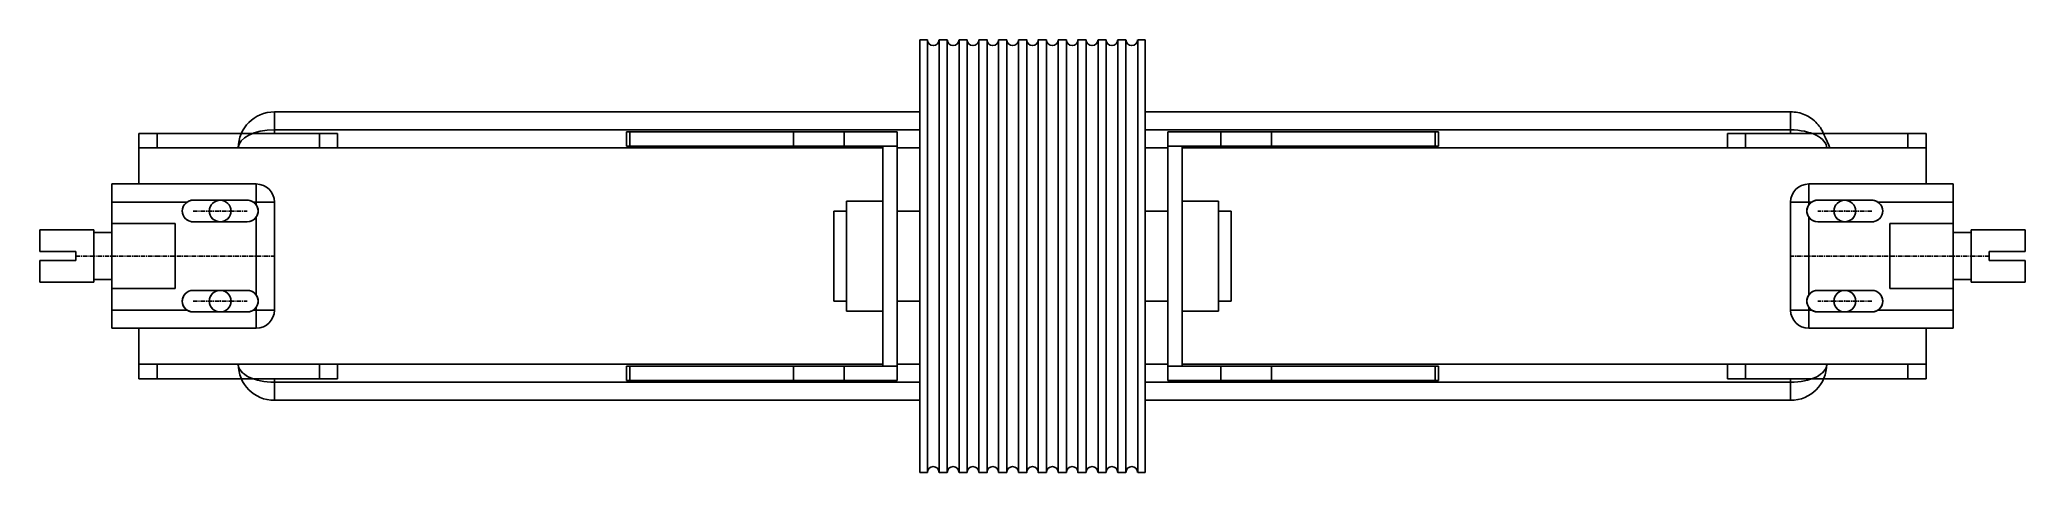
# Model space of a CAD drawing. Header units: millimetres. Extents: x 0 to 1100, y 3 to 243.
import ezdxf

# ---------------------------------------------------------------- set-up
doc = ezdxf.new("R2010")
doc.units = ezdxf.units.MM
doc.linetypes.add('CENTERX2', pattern=[4, 2.5, -0.5, 0.5, -0.5])

msp = doc.modelspace()

# ---------------------------------------------------------------- linework, layer by layer
at = {"color": 7, "linetype": 'Continuous', "lineweight": 25}
for p, q in [((491.8, 243.2), (487.5, 243.2)), ((487.5, 243.2), (487.5, 3.2)), ((491.8, 243.2), (491.8, 3.2)), ((502.8, 243.2), (498.3, 243.2)), ((498.3, 243.2), (498.3, 3.2)), ((502.8, 243.2), (502.8, 3.2)), ((513.8, 243.2), (509.3, 243.2)), ((509.3, 243.2), (509.3, 3.2)), ((513.8, 243.2), (513.8, 3.2)), ((524.8, 243.2), (520.3, 243.2)), ((520.3, 243.2), (520.3, 3.2)), ((524.8, 243.2), (524.8, 3.2)), ((535.7, 243.2), (531.2, 243.2)), ((531.2, 243.2), (531.2, 3.2)), ((535.7, 243.2), (535.7, 3.2)), ((546.8, 243.2), (542.3, 243.2)), ((542.3, 243.2), (542.3, 3.2)), ((546.8, 243.2), (546.8, 3.2)), ((557.7, 243.2), (553.2, 243.2)), ((553.2, 243.2), (553.2, 3.2)), ((557.7, 243.2), (557.7, 3.2)), ((568.8, 243.2), (564.3, 243.2)), ((564.3, 243.2), (564.3, 3.2)), ((568.8, 243.2), (568.8, 3.2)), ((579.7, 243.2), (575.2, 243.2)), ((575.2, 243.2), (575.2, 3.2)), ((579.7, 243.2), (579.7, 3.2)), ((590.8, 243.2), (586.3, 243.2)), ((586.3, 243.2), (586.3, 3.2)), ((590.8, 243.2), (590.8, 3.2)), ((601.7, 243.2), (597.2, 243.2)), ((597.2, 243.2), (597.2, 3.2)), ((601.7, 243.2), (601.7, 3.2)), ((612.5, 243.2), (608.3, 243.2)), ((608.3, 243.2), (608.3, 3.2)), ((612.5, 243.2), (612.5, 3.2)), ((130, 203.2), (130, 193.2)), ((130, 203.2), (487.5, 203.2)), ((612.5, 203.2), (970, 203.2)), ((970, 193.2), (970, 203.2)), ((55, 191.2), (55, 183.2)), ((55, 191.2), (65, 191.2)), ((65, 191.2), (65, 183.2)), ((65, 191.2), (155, 191.2)), ((155, 191.2), (155, 183.2)), ((155, 191.2), (165, 191.2)), ((165, 191.2), (165, 183.2)), ((325, 184.2), (325, 192.2)), ((325, 192.2), (327, 192.2)), ((327, 192.2), (327, 184.2)), ((327, 192.2), (417.6, 192.2)), ((417.6, 184.2), (417.6, 192.2)), ((417.6, 192.2), (445.6, 192.2)), ((445.6, 192.2), (445.6, 184.2)), ((445.6, 192.2), (475, 192.2)), ((475, 184.2), (475, 192.2)), ((625, 192.2), (625, 184.2)), ((654.4, 192.2), (625, 192.2)), ((654.4, 184.2), (654.4, 192.2)), ((654.4, 192.2), (682.4, 192.2)), ((682.4, 192.2), (682.4, 184.2)), ((773, 192.2), (682.4, 192.2)), ((773, 184.2), (773, 192.2)), ((773, 192.2), (775, 192.2)), ((775, 192.2), (775, 184.2)), ((935, 183.2), (935, 191.2)), ((945, 191.2), (935, 191.2)), ((945, 183.2), (945, 191.2)), ((1035, 191.2), (945, 191.2)), ((1035, 183.2), (1035, 191.2)), ((1045, 191.2), (1035, 191.2)), ((1045, 183.2), (1045, 191.2)), ((467, 183.2), (55, 183.2)), ((55, 183.2), (55, 163.2)), ((65, 183.2), (155, 183.2)), ((327, 184.2), (325, 184.2)), ((327, 184.2), (417.6, 184.2)), ((445.6, 184.2), (417.6, 184.2)), ((445.6, 184.2), (475, 184.2)), ((475, 184.2), (467, 184.2)), ((467, 184.2), (467, 62.2)), ((475, 184.2), (475, 62.2)), ((487.5, 183.2), (475, 183.2)), ((625, 183.2), (612.5, 183.2)), ((654.4, 184.2), (625, 184.2)), ((625, 184.2), (633, 184.2)), ((625, 62.2), (625, 184.2)), ((633, 62.2), (633, 184.2)), ((1045, 183.2), (633, 183.2)), ((682.4, 184.2), (654.4, 184.2)), ((773, 184.2), (682.4, 184.2)), ((775, 184.2), (773, 184.2)), ((1035, 183.2), (945, 183.2)), ((1045, 183.2), (1045, 163.2)), ((40, 163.2), (120, 163.2)), ((40, 153.2), (40, 163.2)), ((115, 154.2), (85, 154.2)), ((120, 153.2), (120, 163.2)), ((980, 153.2), (980, 163.2)), ((980, 163.2), (1060, 163.2)), ((1015, 154.2), (985, 154.2)), ((1060, 163.2), (1060, 153.2)), ((81.7, 153.2), (40, 153.2)), ((40, 153.2), (40, 141.2)), ((120, 153.2), (118.3, 153.2)), ((120, 153.2), (130, 153.2)), ((120, 151.6), (120, 153.2)), ((120, 101.6), (120, 144.9)), ((130, 153.2), (130, 93.2)), ((447, 148.2), (440, 148.2)), ((440, 148.2), (440, 98.2)), ((467, 153.7), (447, 153.7)), ((447, 153.7), (447, 150.1)), ((447, 150.1), (447, 92.7)), ((487.5, 148.2), (475, 148.2)), ((625, 148.2), (612.5, 148.2)), ((653, 153.7), (633, 153.7)), ((653, 153.7), (653, 150.1)), ((653, 150.1), (653, 92.7)), ((660, 148.2), (653, 148.2)), ((660, 148.2), (660, 98.2)), ((980, 153.2), (970, 153.2)), ((970, 93.2), (970, 153.2)), ((981.7, 153.2), (980, 153.2)), ((980, 153.2), (980, 151.6)), ((980, 144.9), (980, 101.6)), ((1060, 153.2), (1018.3, 153.2)), ((1060, 141.2), (1060, 153.2)), ((0, 137.7), (30, 137.7)), ((0, 125.7), (0, 137.7)), ((30, 137.7), (30, 108.7)), ((40, 136.2), (30, 136.2)), ((40, 141.2), (75, 141.2)), ((40, 105.2), (40, 141.2)), ((75, 105.2), (75, 141.2)), ((85, 142.2), (115, 142.2)), ((985, 142.2), (1015, 142.2)), ((1025, 141.2), (1060, 141.2)), ((1025, 141.2), (1025, 105.2)), ((1060, 141.2), (1060, 105.2)), ((1070, 136.2), (1060, 136.2)), ((1070, 137.7), (1100, 137.7)), ((1070, 108.7), (1070, 137.7)), ((1100, 137.7), (1100, 125.7)), ((20, 125.7), (0, 125.7)), ((20, 120.7), (20, 125.7)), ((1100, 125.7), (1080, 125.7)), ((1080, 125.7), (1080, 120.7)), ((0, 108.7), (0, 120.7)), ((0, 120.7), (20, 120.7)), ((30, 110.2), (40, 110.2)), ((1060, 110.2), (1070, 110.2)), ((1080, 120.7), (1100, 120.7)), ((1100, 120.7), (1100, 108.7)), ((30, 108.7), (0, 108.7)), ((75, 105.2), (40, 105.2)), ((40, 105.2), (40, 93.2)), ((115, 104.2), (85, 104.2)), ((1015, 104.2), (985, 104.2)), ((1060, 105.2), (1025, 105.2)), ((1060, 93.2), (1060, 105.2)), ((1100, 108.7), (1070, 108.7)), ((40, 93.2), (81.7, 93.2)), ((40, 83.2), (40, 93.2)), ((85, 92.2), (115, 92.2)), ((118.3, 93.2), (120, 93.2)), ((120, 93.2), (120, 94.9)), ((120, 93.2), (130, 93.2)), ((120, 93.2), (120, 83.2)), ((440, 98.2), (447, 98.2)), ((447, 92.7), (467, 92.7)), ((475, 98.2), (487.5, 98.2)), ((612.5, 98.2), (625, 98.2)), ((633, 92.7), (653, 92.7)), ((653, 98.2), (660, 98.2)), ((980, 93.2), (970, 93.2)), ((980, 94.9), (980, 93.2)), ((980, 93.2), (980, 83.2)), ((980, 93.2), (981.7, 93.2)), ((985, 92.2), (1015, 92.2)), ((1018.3, 93.2), (1060, 93.2)), ((1060, 93.2), (1060, 83.2)), ((120, 83.2), (40, 83.2)), ((55, 83.2), (55, 63.2)), ((1060, 83.2), (980, 83.2)), ((1045, 83.2), (1045, 63.2)), ((467, 63.2), (55, 63.2)), ((55, 63.2), (55, 55.2)), ((55, 55.2), (65, 55.2)), ((65, 63.2), (65, 55.2)), ((65, 63.2), (155, 63.2)), ((65, 55.2), (155, 55.2)), ((155, 63.2), (155, 55.2)), ((155, 55.2), (165, 55.2)), ((165, 63.2), (165, 55.2)), ((325, 54.2), (325, 62.2)), ((325, 62.2), (327, 62.2)), ((327, 62.2), (327, 54.2)), ((327, 62.2), (417.6, 62.2)), ((417.6, 54.2), (417.6, 62.2)), ((417.6, 62.2), (445.6, 62.2)), ((445.6, 62.2), (445.6, 54.2)), ((445.6, 62.2), (475, 62.2)), ((475, 62.2), (467, 62.2)), ((487.5, 63.2), (475, 63.2)), ((475, 54.2), (475, 62.2)), ((625, 63.2), (612.5, 63.2)), ((625, 62.2), (625, 54.2)), ((654.4, 62.2), (625, 62.2)), ((625, 62.2), (633, 62.2)), ((1045, 63.2), (633, 63.2)), ((654.4, 54.2), (654.4, 62.2)), ((654.4, 62.2), (682.4, 62.2)), ((682.4, 62.2), (682.4, 54.2)), ((773, 62.2), (682.4, 62.2)), ((773, 54.2), (773, 62.2)), ((773, 62.2), (775, 62.2)), ((775, 62.2), (775, 54.2)), ((935, 55.2), (935, 63.2)), ((945, 55.2), (935, 55.2)), ((945, 55.2), (945, 63.2)), ((1035, 63.2), (945, 63.2)), ((1035, 55.2), (945, 55.2)), ((1035, 55.2), (1035, 63.2)), ((1045, 55.2), (1035, 55.2)), ((1045, 55.2), (1045, 63.2)), ((130, 53.2), (130, 43.2)), ((327, 54.2), (325, 54.2)), ((327, 54.2), (417.6, 54.2)), ((445.6, 54.2), (417.6, 54.2)), ((445.6, 54.2), (475, 54.2)), ((654.4, 54.2), (625, 54.2)), ((682.4, 54.2), (654.4, 54.2)), ((773, 54.2), (682.4, 54.2)), ((775, 54.2), (773, 54.2)), ((970, 43.2), (970, 53.2)), ((487.5, 43.2), (130, 43.2)), ((970, 43.2), (612.5, 43.2)), ((487.5, 3.2), (491.8, 3.2)), ((498.3, 3.2), (502.8, 3.2)), ((509.3, 3.2), (513.8, 3.2)), ((520.3, 3.2), (524.8, 3.2)), ((531.2, 3.2), (535.7, 3.2)), ((542.3, 3.2), (546.8, 3.2)), ((553.2, 3.2), (557.7, 3.2)), ((564.3, 3.2), (568.8, 3.2)), ((575.2, 3.2), (579.7, 3.2)), ((586.3, 3.2), (590.8, 3.2)), ((597.2, 3.2), (601.7, 3.2)), ((608.3, 3.2), (612.5, 3.2))]:
    msp.add_line(p, q, dxfattribs=at)
at = {"color": 8, "linetype": 'Continuous', "lineweight": 25}
for p, q in [((130, 193.2), (130, 191.2)), ((487.5, 193.2), (130, 193.2)), ((970, 193.2), (612.5, 193.2)), ((970, 191.2), (970, 193.2)), ((130, 55.2), (130, 53.2)), ((970, 53.2), (970, 55.2)), ((130, 53.2), (487.5, 53.2)), ((612.5, 53.2), (970, 53.2))]:
    msp.add_line(p, q, dxfattribs=at)
at = {"color": 7, "linetype": 'Continuous'}
for p, q in [((85, 154.2), (115, 154.2)), ((85, 154.2), (115, 154.2)), ((1015, 154.2), (985, 154.2)), ((1015, 154.2), (985, 154.2)), ((85, 142.2), (115, 142.2)), ((85, 142.2), (115, 142.2)), ((1015, 142.2), (985, 142.2)), ((1015, 142.2), (985, 142.2)), ((85, 104.2), (115, 104.2)), ((85, 104.2), (115, 104.2)), ((1015, 104.2), (985, 104.2)), ((1015, 104.2), (985, 104.2)), ((85, 92.2), (115, 92.2)), ((85, 92.2), (115, 92.2)), ((1015, 92.2), (985, 92.2)), ((1015, 92.2), (985, 92.2))]:
    msp.add_line(p, q, dxfattribs=at)
at = {"color": 7, "linetype": 'CENTERX2'}
for p, q in [((85, 148.2), (115, 148.2)), ((85, 148.2), (115, 148.2)), ((1015, 148.2), (985, 148.2)), ((1015, 148.2), (985, 148.2)), ((20, 123.2), (130, 123.2)), ((20, 123.2), (130, 123.2)), ((1080, 123.2), (970, 123.2)), ((1080, 123.2), (970, 123.2)), ((85, 98.2), (115, 98.2)), ((85, 98.2), (115, 98.2)), ((1015, 98.2), (985, 98.2)), ((1015, 98.2), (985, 98.2))]:
    msp.add_line(p, q, dxfattribs=at)
for centre in [(100, 148.2), (100, 148.2), (1000, 148.2), (1000, 148.2), (100, 98.2), (100, 98.2), (1000, 98.2), (1000, 98.2)]:
    msp.add_circle(centre, 6, dxfattribs=at)
at = {"color": 7, "linetype": 'Continuous', "lineweight": 25}
for centre in [(100, 148.2), (1000, 148.2), (100, 98.2), (1000, 98.2)]:
    msp.add_circle(centre, 6, dxfattribs=at)
for centre, radius, start, end in [((495, 243.2), 3.25, 180, 0), ((506, 243.2), 3.25, 180, 0), ((517, 243.2), 3.25, 180, 0), ((528, 243.2), 3.25, 180, 0), ((539, 243.2), 3.25, 180, 0), ((550, 243.2), 3.25, 180, 0), ((561, 243.2), 3.25, 180, 0), ((572, 243.2), 3.25, 180, 0), ((583, 243.2), 3.25, 180, 0), ((594, 243.2), 3.25, 180, 0), ((605, 243.2), 3.25, 180, 0), ((130, 183.2), 20, 90, 180), ((120, 153.2), 10, 0, 90), ((980, 153.2), 10, 90, 180), ((85, 148.2), 6, 123.5573, 270), ((115, 148.2), 6, 270, 326.4427), ((115, 148.2), 6, 33.5573, 56.4427), ((985, 148.2), 6, 123.5573, 146.4427), ((985, 148.2), 6, 213.5573, 270), ((1015, 148.2), 6, 270, 56.4427), ((85, 98.2), 6, 90, 236.4427), ((115, 98.2), 6, 33.5573, 90), ((985, 98.2), 6, 90, 146.4427), ((1015, 98.2), 6, 303.5573, 90), ((115, 98.2), 6, 303.5573, 326.4427), ((120, 93.2), 10, 270, 0), ((980, 93.2), 10, 180, 270), ((985, 98.2), 6, 213.5573, 236.4427), ((130, 63.2), 20, 180, 270), ((970, 63.2), 20, 270, 0), ((495, 3.2), 3.25, 0, 180), ((506, 3.2), 3.25, 0, 180), ((517, 3.2), 3.25, 0, 180), ((528, 3.2), 3.25, 0, 180), ((539, 3.2), 3.25, 0, 180), ((550, 3.2), 3.25, 0, 180), ((561, 3.2), 3.25, 0, 180), ((572, 3.2), 3.25, 0, 180), ((583, 3.2), 3.25, 0, 180), ((594, 3.2), 3.25, 0, 180), ((605, 3.2), 3.25, 0, 180)]:
    msp.add_arc(centre, radius, start, end, dxfattribs=at)
at = {"color": 7, "linetype": 'Continuous'}
for centre, start, end in [((85, 148.2), 90, 270), ((85, 148.2), 90, 270), ((115, 148.2), 270, 90), ((115, 148.2), 270, 90), ((985, 148.2), 90, 270), ((985, 148.2), 90, 270), ((1015, 148.2), 270, 90), ((1015, 148.2), 270, 90), ((85, 98.2), 90, 270), ((85, 98.2), 90, 270), ((115, 98.2), 270, 90), ((115, 98.2), 270, 90), ((985, 98.2), 90, 270), ((985, 98.2), 90, 270), ((1015, 98.2), 270, 90), ((1015, 98.2), 270, 90)]:
    msp.add_arc(centre, 6, start, end, dxfattribs=at)
at = {"color": 8, "linetype": 'Continuous', "lineweight": 25}
for centre, start_param, end_param in [((130, 183.2), 1.570797, 3.141593), ((970, 183.2), 0, 1.570797), ((130, 63.2), 3.141593, 4.713169), ((970, 63.2), 4.711609, 6.283185)]:
    msp.add_ellipse(centre, major_axis=(20, 0), ratio=0.5, start_param=start_param, end_param=end_param, dxfattribs=at)
at = {"color": 7, "linetype": 'Continuous', "lineweight": 25}
for points, knots in [([(991.8, 183.2), (990.6, 185.9), (989.4, 188.6), (988.2, 191.2), (988.2, 191.2), (988.2, 191.2), (988.2, 191.2), (987.8, 192.1), (986.9, 194), (984.7, 196.9), (981.7, 199.6), (978, 201.7), (974.1, 203), (971.3, 203.2), (970, 203.2)], [-0.41388, -0.41388, -0.41388, -0.41388, 0, 0, 0, 0, 0, 0, 0.125528, 0.304092, 0.482227, 0.658806, 0.832033, 1, 1, 1, 1]), ([(85, 154.2), (84.3, 154.2), (83.1, 154.1), (82.1, 153.5), (81.7, 153.2)], [0, 0, 0, 0, 0.574869, 1, 1, 1, 1]), ([(118.3, 153.2), (117.7, 153.6), (116.7, 154.1), (115.5, 154.2), (115, 154.2)], [0, 0, 0, 0, 0.574888, 1, 1, 1, 1]), ([(985, 154.2), (984.3, 154.2), (983.1, 154.1), (982.1, 153.5), (981.7, 153.2)], [0, 0, 0, 0, 0.57487, 1, 1, 1, 1]), ([(1018.3, 153.2), (1017.7, 153.6), (1016.7, 154.1), (1015.5, 154.2), (1015, 154.2)], [0, 0, 0, 0, 0.574891, 1, 1, 1, 1]), ([(120, 144.9), (120.3, 145.5), (121, 146.7), (121.1, 148.8), (120.7, 150.4), (120.2, 151.3), (120, 151.6)], [0, 0, 0, 0, 0.287552, 0.575089, 0.861886, 1, 1, 1, 1]), ([(980, 151.6), (979.7, 151), (979, 149.8), (978.9, 147.7), (979.3, 146.1), (979.8, 145.2), (980, 144.9)], [0, 0, 0, 0, 0.2875517, 0.5750891, 0.8618898, 1, 1, 1, 1]), ([(120, 94.9), (120.3, 95.5), (121, 96.7), (121.1, 98.8), (120.7, 100.4), (120.2, 101.3), (120, 101.6)], [0, 0, 0, 0, 0.287552, 0.575089, 0.861886, 1, 1, 1, 1]), ([(980, 101.6), (979.7, 101), (979, 99.8), (978.9, 97.7), (979.3, 96.1), (979.8, 95.2), (980, 94.9)], [0, 0, 0, 0, 0.2875519, 0.5750892, 0.8618898, 1, 1, 1, 1]), ([(81.7, 93.2), (82.3, 92.9), (83.3, 92.4), (84.5, 92.3), (85, 92.2)], [0, 0, 0, 0, 0.5748908, 1, 1, 1, 1]), ([(115, 92.2), (115.7, 92.3), (116.9, 92.4), (117.9, 93), (118.3, 93.2)], [0, 0, 0, 0, 0.574866, 1, 1, 1, 1]), ([(981.7, 93.2), (982.3, 92.9), (983.3, 92.4), (984.5, 92.3), (985, 92.2)], [0, 0, 0, 0, 0.5748842, 1, 1, 1, 1]), ([(1015, 92.2), (1015.7, 92.3), (1016.9, 92.4), (1017.9, 93), (1018.3, 93.2)], [0, 0, 0, 0, 0.574861, 1, 1, 1, 1])]:
    msp.add_open_spline(points, degree=3, knots=knots, dxfattribs=at)
at = {"color": 7, "linetype": 'Continuous'}
for p in [(100, 148.2), (100, 148.2), (1000, 148.2), (1000, 148.2), (100, 98.2), (100, 98.2), (1000, 98.2), (1000, 98.2)]:
    msp.add_point(p, dxfattribs=at)

doc.saveas('drawing.dxf')
